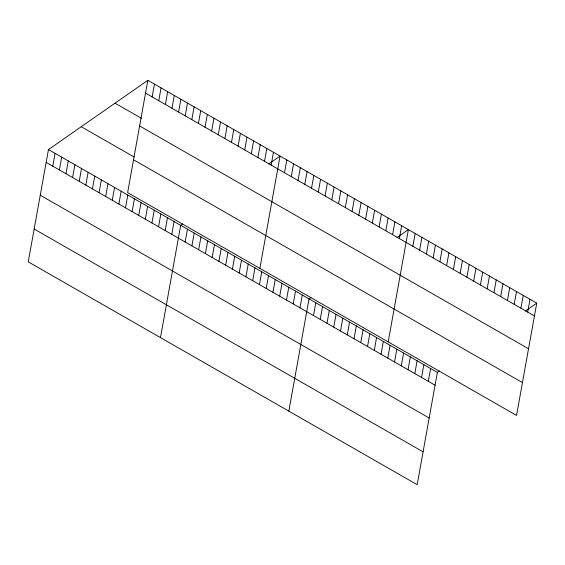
<?xml version="1.0" encoding="UTF-8"?>
<svg xmlns="http://www.w3.org/2000/svg" width="565" height="565" viewBox="0 0 565 565"><rect width="100%" height="100%" fill="white"/><g stroke="black" fill="none" stroke-linecap="round" stroke-linejoin="round"><path stroke-width="0.85" d="M147.825 80.322L127.626 192.609L516.544 415.423L536.75 303.144L147.825 80.322L48.456 149.577L28.25 261.856L417.175 484.678L437.374 372.392L439.379 370.993M52.764 166.167L55.066 153.369M59.374 169.952L61.677 157.155M65.985 173.738L68.287 160.94M72.595 177.53L74.898 164.733M79.206 181.316L81.508 168.518M85.816 185.101L88.126 172.304M92.434 188.894L94.736 176.096M99.045 192.679L101.347 179.882M105.655 196.465L107.957 183.667M112.266 200.257L114.568 187.46M118.876 204.043L121.178 191.245M125.487 207.828L127.796 195.031M152.14 96.912L154.443 84.114M132.104 211.621L134.406 198.823M158.751 100.697L161.053 87.9M138.715 215.406L141.017 202.609M165.361 104.483L167.664 91.685M145.325 219.192L147.627 206.395M171.972 108.275L174.274 95.478M151.936 222.984L154.238 210.187M178.582 112.061L180.885 99.263M158.546 226.77L160.848 213.973M185.193 115.846L187.495 103.049M165.157 230.555L167.466 217.758M191.81 119.639L194.113 106.842M171.774 234.348L174.077 221.551M198.421 123.424L200.723 110.627M160.481 337.616L180.687 225.336L182.693 223.938M205.031 127.21L207.334 114.413M185.136 242.004L187.439 229.206M211.642 131.002L213.944 118.205M191.895 245.874L194.198 233.077M218.252 134.788L220.555 121.991M198.647 249.744L200.949 236.947M224.863 138.573L227.165 125.776M205.406 253.614L207.708 240.817M231.481 142.366L233.783 129.569M212.157 257.485L214.46 244.687M238.091 146.151L240.393 133.354M218.916 261.355L221.219 248.558M244.702 149.937L247.004 137.14M225.668 265.225L227.97 252.428M251.312 153.729L253.614 140.932M232.42 269.095L234.722 256.298M257.923 157.515L260.225 144.718M239.179 272.966L241.481 260.168M264.533 161.308L266.835 148.503M245.93 276.836L248.233 264.039M271.151 165.093L273.453 152.296M252.689 280.706L254.992 267.909M259.858 268.361L280.063 156.081L268.686 164.012M259.441 284.576L261.743 271.779M284.513 172.749L286.815 159.952M266.2 288.447L268.502 275.642M291.272 176.619L293.574 163.822M272.952 292.31L275.254 279.513M298.023 180.489L300.326 167.692M279.71 296.18L282.013 283.383M304.782 184.36L307.085 171.562M286.462 300.05L288.764 287.253M311.534 188.23L313.836 175.433M293.221 303.921L295.523 291.123M318.286 192.1L320.588 179.303M299.973 307.791L302.275 294.994M325.045 195.97L327.347 183.173M288.828 411.143L309.027 298.864L311.04 297.465M331.796 199.84L334.099 187.043M313.483 315.531L315.786 302.734M338.555 203.711L340.857 190.913M320.235 319.402L322.537 306.604M345.307 207.581L347.609 194.784M326.994 323.272L329.296 310.475M352.066 211.451L354.368 198.654M333.746 327.142L336.048 314.345M358.817 215.322L361.12 202.524M340.504 331.012L342.807 318.215M365.576 219.192L367.879 206.395M347.256 334.883L349.558 322.085M372.328 223.062L374.63 210.265M354.015 338.753L356.317 325.956M379.087 226.932L381.389 214.135M360.767 342.623L363.069 329.826M385.839 230.803L388.141 217.998M367.525 346.493L369.828 333.696M392.59 234.673L394.893 221.868M374.277 350.364L376.58 337.566M399.349 238.536L401.651 225.739M381.029 354.234L383.331 341.437M388.204 341.896L408.403 229.609L397.026 237.54M387.788 358.104L390.09 345.307M412.86 246.276L415.162 233.479M394.54 361.974L396.842 349.177M419.611 250.147L421.914 237.349M401.298 365.845L403.601 353.047M426.37 254.017L428.673 241.22M408.05 369.715L410.352 356.918M433.122 257.887L435.424 245.09M414.809 373.585L417.111 360.788M439.881 261.757L442.183 248.96M421.561 377.455L423.863 364.658M446.632 265.628L448.935 252.83M428.319 381.326L430.622 368.528M453.391 269.498L455.694 256.701M460.143 273.368L462.445 260.571M466.895 277.238L469.197 264.441M473.654 281.109L475.956 268.311M480.405 284.979L482.708 272.182M487.164 288.849L489.467 276.052M493.916 292.719L496.218 279.922M500.675 296.59L502.977 283.792M507.427 300.46L509.729 287.663M514.185 304.33L516.488 291.533M520.937 308.2L523.239 295.403M527.696 312.071L529.998 299.273M525.372 311.068L536.75 303.144M145.523 93.119L534.448 315.941M115.034 103.176L141.483 118.332M139.619 125.953L528.543 348.767M81.247 126.722L134.138 157.028M133.531 159.775L522.456 382.59M48.456 149.577L437.374 372.392M46.146 162.374L435.071 385.196M40.242 195.208L429.167 418.022M34.154 229.03L423.079 451.845"/></g></svg>
